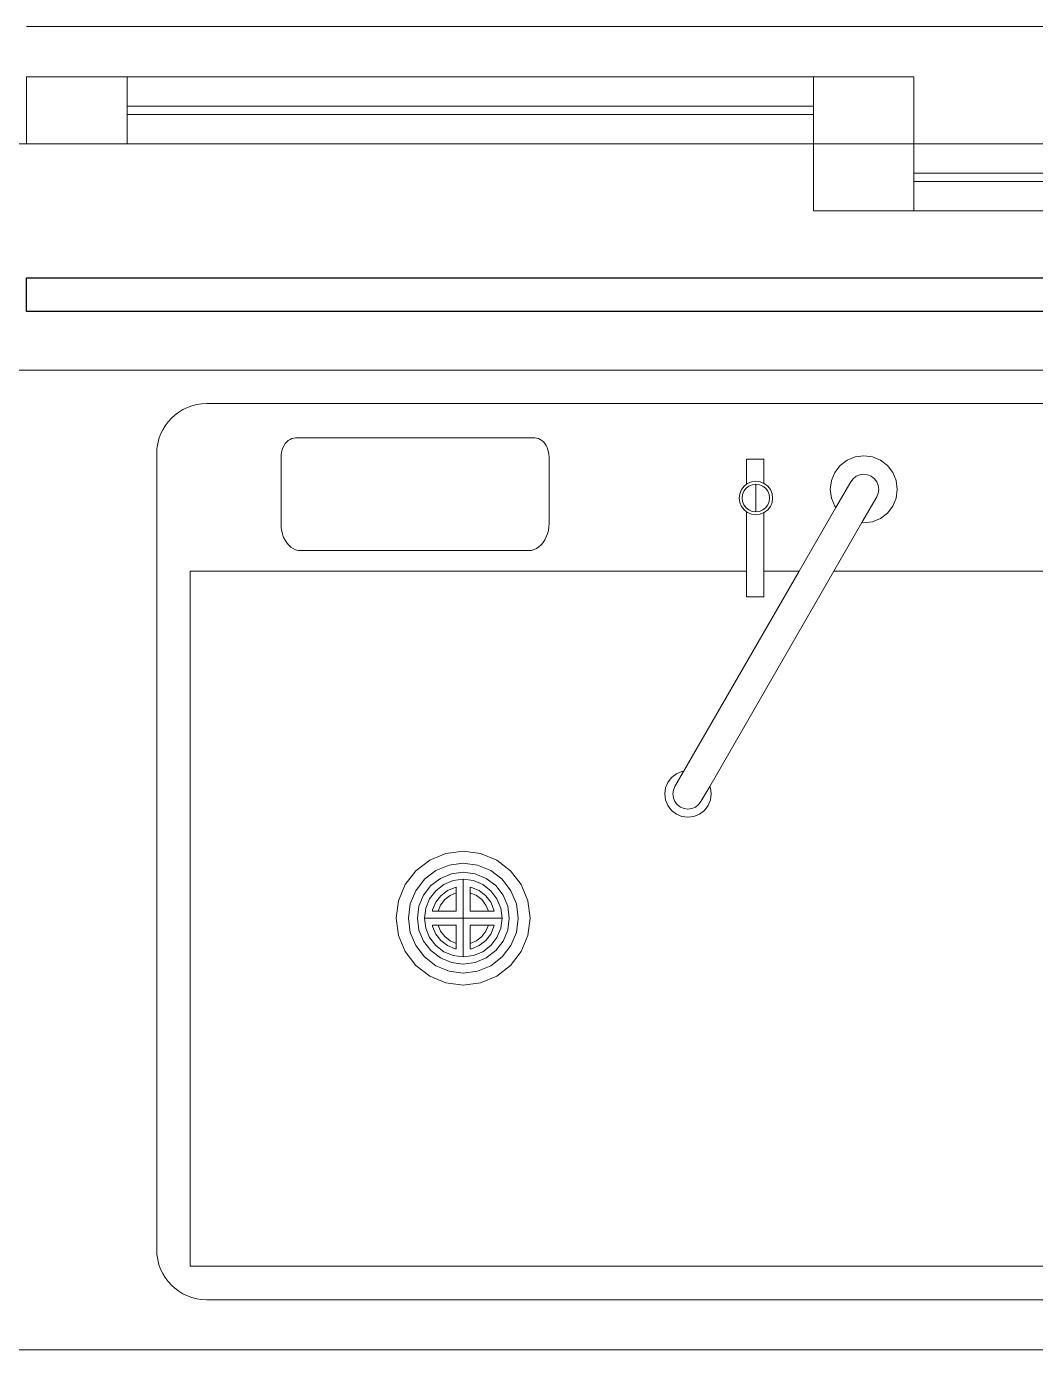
# Model space of a CAD drawing. Header units: inches. Extents: x -315689 to -186947, y -1261464 to -1173043.
# Drawn here: x -257852 to -257249, y -1208109 to -1207314 of the extents above; entities that cross this region are included whole.
import ezdxf

# ---------------------------------------------------------------- set-up
doc = ezdxf.new("R2010")
doc.units = ezdxf.units.IN
doc.header["$LTSCALE"] = 30
doc.header["$MEASUREMENT"] = 0
for name, color, linetype, lineweight in [('A-WALL-4-20', 252, 'Continuous', 0), ('B-WINDOW 2', 142, 'Continuous', 0), ('D-FURNITURES-COUNTER-CABINET', 40, 'Continuous', 0), ('E-FIXTURES-KITCHEN', 251, 'Continuous', 0)]:
    doc.layers.add(name, color=color, linetype=linetype, lineweight=lineweight)

# ---------------------------------------------------------------- blocks, each defined once
blk = doc.blocks.new('AR-Hing-Alu-Window-100cm-200-Frame_Flat-A')
at = {"color": 0}
for points in [[(-440, -30), (-500, -30), (-500, -70), (-440, -70)], [(-30, -30), (-440, -30), (-440, -70), (-30, -70)], [(30, -30), (-30, -30), (-30, -70), (30, -70)], [(30, -70), (-30, -70), (-30, -110), (30, -110)], [(440, -70), (30, -70), (30, -110), (440, -110)]]:
    blk.add_lwpolyline(points, close=True, dxfattribs=at)
for points in [[(-440, -47.5), (-30, -47.5)], [(-440, -52.5), (-30, -52.5)], [(30, -87.5), (440, -87.5)], [(30, -92.5), (440, -92.5)]]:
    blk.add_lwpolyline(points, dxfattribs=at)
blk = doc.blocks.new('AR-Sink-Kitchen_Flat-A')
for p, q in [((-397.7, 267.2), (392.3, 267.2)), ((194.29, 246.29), (195.39, 246.58)), ((196.5, 246.68), (195.39, 246.58)), ((196.5, 246.68), (339.35, 246.68)), ((339.35, 246.68), (340.49, 246.58)), ((341.6, 246.28), (340.49, 246.58)), ((188.27, 238.2), (188.62, 239.62)), ((188.62, 239.62), (189.12, 240.96)), ((189.74, 242.2), (189.12, 240.96)), ((189.74, 242.2), (190.47, 243.33)), ((191.31, 244.32), (190.47, 243.33)), ((191.31, 244.32), (192.24, 245.15)), ((193.24, 245.81), (192.24, 245.15)), ((193.24, 245.81), (194.29, 246.29)), ((342.68, 245.79), (341.6, 246.28)), ((342.68, 245.79), (343.69, 245.12)), ((343.69, 245.12), (344.65, 244.27)), ((344.65, 244.27), (345.5, 243.26)), ((345.5, 243.26), (346.26, 242.11)), ((346.89, 240.84), (346.26, 242.11)), ((346.89, 240.84), (347.39, 239.47)), ((347.39, 239.47), (347.76, 238.02)), ((-14.14, 230.12), (-10, 233.3)), ((-10, 233.3), (-5.18, 235.3)), ((-5.18, 235.3), (0, 235.98)), ((0, 235.98), (5.18, 235.3)), ((5.18, 235.3), (10, 233.3)), ((10, 233.3), (14.14, 230.12)), ((59.62, 219.54), (59.62, 233.9)), ((70.06, 233.9), (59.62, 233.9)), ((70.06, 218.99), (70.06, 233.9)), ((187.98, 235.23), (188.05, 236.73)), ((187.98, 195.66), (187.98, 235.23)), ((188.05, 236.73), (188.27, 238.2)), ((347.76, 238.02), (347.98, 236.52)), ((347.98, 236.52), (348.05, 235)), ((348.05, 235), (348.05, 195.14)), ((422.3, -237.8), (422.3, 237.2)), ((-19.32, 221.16), (-17.32, 225.98)), ((-17.32, 225.98), (-14.14, 230.12)), ((-4.5, 223.77), (-6.36, 222.34)), ((-2.33, 224.67), (-4.5, 223.77)), ((0, 224.98), (-2.33, 224.67)), ((2.33, 224.67), (0, 224.98)), ((4.5, 223.77), (2.33, 224.67)), ((6.36, 222.34), (4.5, 223.77)), ((14.14, 230.12), (17.32, 225.98)), ((17.32, 225.98), (19.32, 221.16)), ((-20, 215.98), (-19.32, 221.16)), ((-19.32, 210.81), (-20, 215.98)), ((-8.69, 218.31), (-9, 215.98)), ((-9, 215.98), (-8.69, 213.65)), ((-7.79, 220.48), (-8.69, 218.31)), ((-6.36, 222.34), (-7.79, 220.48)), ((7.79, 220.48), (6.36, 222.34)), ((16.66, 205.12), (7.79, 220.48)), ((19.32, 221.16), (20, 215.98)), ((20, 215.98), (19.32, 210.81)), ((54.77, 213.39), (55.77, 215.81)), ((55.77, 215.81), (57.36, 217.88)), ((57.3, 214.92), (56.48, 212.94)), ((58.61, 216.63), (57.3, 214.92)), ((57.36, 217.88), (59.43, 219.47)), ((60.32, 217.94), (58.61, 216.63)), ((59.43, 219.47), (59.62, 219.54)), ((61.85, 220.47), (59.62, 219.54)), ((62.3, 218.76), (60.32, 217.94)), ((61.85, 220.47), (64.43, 220.81)), ((64.43, 219.04), (62.3, 218.76)), ((67.02, 220.47), (64.43, 220.81)), ((64.43, 219.04), (64.43, 202.57)), ((66.56, 218.76), (64.43, 219.04)), ((68.55, 217.94), (66.56, 218.76)), ((67.02, 220.47), (69.43, 219.47)), ((70.26, 216.63), (68.55, 217.94)), ((70.06, 218.99), (69.43, 219.47)), ((70.06, 218.99), (71.5, 217.88)), ((71.56, 214.92), (70.26, 216.63)), ((71.5, 217.88), (73.09, 215.81)), ((72.39, 212.94), (71.56, 214.92)), ((73.09, 215.81), (74.09, 213.39)), ((-17.32, 205.98), (-19.32, 210.81)), ((-8.69, 213.65), (-7.79, 211.48)), ((1.08, 196.12), (-7.79, 211.48)), ((19.32, 210.81), (17.32, 205.98)), ((54.43, 210.81), (54.77, 213.39)), ((54.77, 208.22), (54.43, 210.81)), ((55.77, 205.81), (54.77, 208.22)), ((56.48, 212.94), (56.2, 210.81)), ((56.2, 210.81), (56.48, 208.68)), ((56.48, 208.68), (57.3, 206.69)), ((71.56, 206.69), (72.39, 208.68)), ((72.67, 210.81), (72.39, 212.94)), ((72.39, 208.68), (72.67, 210.81)), ((74.09, 208.22), (73.09, 205.81)), ((74.09, 213.39), (74.43, 210.81)), ((74.43, 210.81), (74.09, 208.22)), ((-14.14, 201.84), (-17.32, 205.98)), ((-10, 198.66), (-14.14, 201.84)), ((17.32, 205.98), (16.66, 205.12)), ((38.55, 167.2), (16.66, 205.12)), ((57.36, 203.74), (55.77, 205.81)), ((57.3, 206.69), (58.61, 204.98)), ((59.43, 202.15), (57.36, 203.74)), ((58.61, 204.98), (60.32, 203.68)), ((59.62, 202.07), (59.43, 202.15)), ((59.62, 151.75), (59.62, 202.07)), ((61.85, 201.15), (59.62, 202.07)), ((60.32, 203.68), (62.3, 202.85)), ((64.43, 200.81), (61.85, 201.15)), ((62.3, 202.85), (64.43, 202.57)), ((64.43, 202.57), (66.56, 202.85)), ((67.02, 201.15), (64.43, 200.81)), ((66.56, 202.85), (68.55, 203.68)), ((67.02, 201.15), (69.43, 202.15)), ((68.55, 203.68), (70.26, 204.98)), ((70.06, 202.62), (69.43, 202.15)), ((71.5, 203.74), (70.06, 202.62)), ((70.06, 151.75), (70.06, 202.62)), ((70.26, 204.98), (71.56, 206.69)), ((73.09, 205.81), (71.5, 203.74)), ((-5.18, 196.66), (-10, 198.66)), ((0, 195.98), (-5.18, 196.66)), ((1.08, 196.12), (0, 195.98)), ((17.78, 167.2), (1.08, 196.12)), ((188.08, 193.54), (187.98, 195.66)), ((188.39, 191.45), (188.08, 193.54)), ((188.9, 189.44), (188.39, 191.45)), ((347.65, 191.07), (347.16, 189.13)), ((347.95, 193.09), (347.65, 191.07)), ((347.95, 193.09), (348.05, 195.14)), ((189.59, 187.54), (188.9, 189.44)), ((190.47, 185.77), (189.59, 187.54)), ((191.52, 184.18), (190.47, 185.77)), ((192.7, 182.78), (191.52, 184.18)), ((343.48, 182.67), (344.63, 184.03)), ((344.63, 184.03), (345.64, 185.57)), ((346.49, 187.28), (345.64, 185.57)), ((347.16, 189.13), (346.49, 187.28)), ((192.7, 182.78), (194.02, 181.6)), ((194.02, 181.6), (195.44, 180.66)), ((195.44, 180.66), (196.93, 179.98)), ((198.48, 179.56), (196.93, 179.98)), ((198.48, 179.56), (200.06, 179.42)), ((336.35, 179.42), (200.06, 179.42)), ((336.35, 179.42), (337.88, 179.56)), ((337.88, 179.56), (339.38, 179.96)), ((340.83, 180.62), (339.38, 179.96)), ((340.83, 180.62), (342.2, 181.53)), ((343.48, 182.67), (342.2, 181.53)), ((17.78, 167.2), (-166.88, 167.2)), ((92, 38.64), (17.78, 167.2)), ((38.55, 167.2), (59.62, 167.2)), ((107.58, 47.64), (38.55, 167.2)), ((70.06, 167.2), (402.3, 167.2)), ((402.3, 167.2), (402.3, -247.8)), ((59.62, 151.75), (70.06, 151.75)), ((107.58, 47.64), (108.59, 47.51)), ((112.79, 38.62), (107.58, 47.64)), ((108.59, 47.51), (111.93, 46.12)), ((111.93, 46.12), (114.8, 43.92)), ((114.8, 43.92), (117.01, 41.05)), ((117.01, 41.05), (118.39, 37.71)), ((91.14, 34.12), (91.61, 37.71)), ((91.61, 30.53), (91.14, 34.12)), ((91.61, 37.71), (92, 38.64)), ((97.21, 29.62), (92, 38.64)), ((112.79, 38.62), (113.69, 36.45)), ((113.69, 36.45), (114, 34.12)), ((114, 34.12), (113.69, 31.79)), ((118.39, 37.71), (118.86, 34.12)), ((118.86, 34.12), (118.39, 30.53)), ((92.99, 27.19), (91.61, 30.53)), ((95.2, 24.32), (92.99, 27.19)), ((98.07, 22.11), (95.2, 24.32)), ((98.64, 27.76), (97.21, 29.62)), ((100.5, 26.33), (98.64, 27.76)), ((102.67, 25.43), (100.5, 26.33)), ((105, 25.12), (102.67, 25.43)), ((107.33, 25.43), (105, 25.12)), ((109.5, 26.33), (107.33, 25.43)), ((111.36, 27.76), (109.5, 26.33)), ((112.79, 29.62), (111.36, 27.76)), ((114.8, 24.32), (111.93, 22.11)), ((113.69, 31.79), (112.79, 29.62)), ((117.01, 27.19), (114.8, 24.32)), ((118.39, 30.53), (117.01, 27.19)), ((101.41, 20.73), (98.07, 22.11)), ((105, 20.26), (101.41, 20.73)), ((108.59, 20.73), (105, 20.26)), ((111.93, 22.11), (108.59, 20.73)), ((228.83, -1.36), (239.18, 0)), ((239.18, 0), (249.53, -1.36)), ((210.89, -11.72), (219.18, -5.36)), ((219.18, -5.36), (228.83, -1.36)), ((230.69, -8.32), (239.18, -7.2)), ((239.18, -7.2), (247.67, -8.32)), ((249.53, -1.36), (259.18, -5.36)), ((259.18, -5.36), (267.46, -11.72)), ((204.54, -20), (210.89, -11.72)), ((215.99, -16.81), (222.78, -11.59)), ((222.78, -11.59), (230.69, -8.32)), ((232.08, -13.5), (225.46, -16.24)), ((239.18, -12.57), (232.08, -13.5)), ((246.28, -13.5), (239.18, -12.57)), ((252.89, -16.24), (246.28, -13.5)), ((247.67, -8.32), (255.58, -11.59)), ((255.58, -11.59), (262.37, -16.81)), ((267.46, -11.72), (273.82, -20)), ((200.54, -29.65), (204.54, -20)), ((207.5, -31.51), (210.77, -23.6)), ((210.77, -23.6), (215.99, -16.81)), ((219.78, -20.6), (215.42, -26.28)), ((222.78, -23.6), (219.09, -28.4)), ((225.46, -16.24), (219.78, -20.6)), ((227.58, -19.91), (222.78, -23.6)), ((229.7, -23.58), (225.77, -26.6)), ((233.18, -17.6), (227.58, -19.91)), ((234.27, -21.69), (229.7, -23.58)), ((239.18, -16.81), (233.18, -17.6)), ((234.98, -21.6), (234.27, -21.69)), ((234.98, -35.8), (234.98, -21.6)), ((245.18, -17.6), (239.18, -16.81)), ((239.18, -16.81), (239.18, -63.19)), ((244.09, -21.69), (243.38, -21.6)), ((243.38, -21.6), (243.38, -35.8)), ((248.66, -23.58), (244.09, -21.69)), ((250.78, -19.91), (245.18, -17.6)), ((252.58, -26.6), (248.66, -23.58)), ((255.58, -23.6), (250.78, -19.91)), ((258.58, -20.6), (252.89, -16.24)), ((259.27, -28.4), (255.58, -23.6)), ((262.93, -26.28), (258.58, -20.6)), ((262.37, -16.81), (267.58, -23.6)), ((267.58, -23.6), (270.86, -31.51)), ((273.82, -20), (277.82, -29.65)), ((199.18, -40), (200.54, -29.65)), ((206.38, -40), (207.5, -31.51)), ((215.42, -26.28), (212.68, -32.9)), ((219.09, -28.4), (216.77, -34)), ((222.76, -30.52), (220.87, -35.09)), ((225.77, -26.6), (222.76, -30.52)), ((225.64, -32.18), (228.13, -28.95)), ((228.13, -28.95), (231.36, -26.46)), ((231.36, -26.46), (234.98, -24.96)), ((243.38, -24.96), (246.99, -26.46)), ((246.99, -26.46), (250.23, -28.95)), ((250.23, -28.95), (252.72, -32.18)), ((255.6, -30.52), (252.58, -26.6)), ((257.49, -35.09), (255.6, -30.52)), ((261.58, -34), (259.27, -28.4)), ((265.68, -32.9), (262.93, -26.28)), ((270.86, -31.51), (271.98, -40)), ((277.82, -29.65), (279.18, -40)), ((212.68, -32.9), (211.75, -40)), ((216.77, -34), (215.98, -40)), ((220.87, -35.09), (220.77, -35.8)), ((220.77, -35.8), (234.98, -35.8)), ((224.14, -35.8), (225.64, -32.18)), ((243.38, -35.8), (257.58, -35.8)), ((252.72, -32.18), (254.21, -35.8)), ((257.58, -35.8), (257.49, -35.09)), ((262.37, -40), (261.58, -34)), ((266.61, -40), (265.68, -32.9)), ((200.54, -50.35), (199.18, -40)), ((207.5, -48.49), (206.38, -40)), ((211.75, -40), (212.68, -47.1)), ((212.68, -47.1), (215.42, -53.72)), ((215.98, -40), (216.77, -46)), ((215.98, -40), (262.37, -40)), ((216.77, -46), (219.09, -51.6)), ((220.77, -44.2), (220.87, -44.91)), ((234.98, -44.2), (220.77, -44.2)), ((220.87, -44.91), (222.76, -49.48)), ((225.64, -47.82), (224.14, -44.2)), ((234.98, -58.4), (234.98, -44.2)), ((257.58, -44.2), (243.38, -44.2)), ((243.38, -44.2), (243.38, -58.4)), ((254.21, -44.2), (252.72, -47.82)), ((255.6, -49.48), (257.49, -44.91)), ((257.49, -44.91), (257.58, -44.2)), ((259.27, -51.6), (261.58, -46)), ((261.58, -46), (262.37, -40)), ((262.93, -53.72), (265.68, -47.1)), ((265.68, -47.1), (266.61, -40)), ((271.98, -40), (270.86, -48.49)), ((279.18, -40), (277.82, -50.35)), ((204.54, -60), (200.54, -50.35)), ((210.77, -56.4), (207.5, -48.49)), ((215.42, -53.72), (219.78, -59.4)), ((219.09, -51.6), (222.78, -56.4)), ((222.76, -49.48), (225.77, -53.4)), ((228.13, -51.05), (225.64, -47.82)), ((225.77, -53.4), (229.7, -56.42)), ((231.36, -53.54), (228.13, -51.05)), ((234.98, -55.04), (231.36, -53.54)), ((246.99, -53.54), (243.38, -55.04)), ((250.23, -51.05), (246.99, -53.54)), ((248.66, -56.42), (252.58, -53.4)), ((252.72, -47.82), (250.23, -51.05)), ((252.58, -53.4), (255.6, -49.48)), ((255.58, -56.4), (259.27, -51.6)), ((258.58, -59.4), (262.93, -53.72)), ((270.86, -48.49), (267.58, -56.4)), ((277.82, -50.35), (273.82, -60)), ((210.89, -68.28), (204.54, -60)), ((215.99, -63.19), (210.77, -56.4)), ((222.78, -68.41), (215.99, -63.19)), ((219.78, -59.4), (225.46, -63.76)), ((222.78, -56.4), (227.58, -60.09)), ((227.58, -60.09), (233.18, -62.4)), ((229.7, -56.42), (234.27, -58.31)), ((233.18, -62.4), (239.18, -63.19)), ((234.27, -58.31), (234.98, -58.4)), ((239.18, -63.19), (245.18, -62.4)), ((243.38, -58.4), (244.09, -58.31)), ((244.09, -58.31), (248.66, -56.42)), ((245.18, -62.4), (250.78, -60.09)), ((250.78, -60.09), (255.58, -56.4)), ((252.89, -63.76), (258.58, -59.4)), ((262.37, -63.19), (255.58, -68.41)), ((267.58, -56.4), (262.37, -63.19)), ((273.82, -60), (267.46, -68.28)), ((219.18, -74.64), (210.89, -68.28)), ((230.69, -71.68), (222.78, -68.41)), ((225.46, -63.76), (232.08, -66.5)), ((232.08, -66.5), (239.18, -67.43)), ((239.18, -67.43), (246.28, -66.5)), ((246.28, -66.5), (252.89, -63.76)), ((255.58, -68.41), (247.67, -71.68)), ((267.46, -68.28), (259.18, -74.64)), ((228.83, -78.64), (219.18, -74.64)), ((239.18, -80), (228.83, -78.64)), ((239.18, -72.8), (230.69, -71.68)), ((247.67, -71.68), (239.18, -72.8)), ((249.53, -78.64), (239.18, -80)), ((259.18, -74.64), (249.53, -78.64)), ((-163.46, -247.8), (402.3, -247.8)), ((-189.82, -267.8), (392.3, -267.8))]:
    blk.add_line(p, q)
for centre, start, end in [((392.3, 237.2), 0, 90), ((392.3, -237.8), 270, 0)]:
    blk.add_arc(centre, 30, start, end)
blk = doc.blocks.new('GL')
at = {"color": 51, "true_color": 0xf7f281}
blk.add_lwpolyline([(-256851.93, -1177737.91), (-256851.93, -1177757.91), (-257851.93, -1177757.91), (-257851.93, -1177737.91)], close=True, dxfattribs=at)
at = {"layer": 'A-WALL-4-20'}
blk.add_line((-256851.93, -1177587.91), (-257851.93, -1177587.91), dxfattribs=at)
at = {"layer": 'A-WALL-4-20', "color": 6}
blk.add_lwpolyline([(-257861.93, -1177657.91), (-256841.93, -1177657.91), (-256841.93, -1177792.91), (-257861.93, -1177792.91)], close=True, dxfattribs=at)
at = {"layer": 'D-FURNITURES-COUNTER-CABINET', "ltscale": 0.5}
blk.add_lwpolyline([(-256836.93, -1177787.91), (-256651.93, -1177787.91), (-256651.93, -1178377.91), (-257861.93, -1178377.91), (-257861.93, -1181087.91), (-258451.93, -1181087.91), (-258451.93, -1177787.91), (-257866.93, -1177787.91)], dxfattribs=at)
at = {"layer": 'B-WINDOW 2'}
blk.add_blockref('AR-Hing-Alu-Window-100cm-200-Frame_Flat-A', (-257351.93, -1177587.91), dxfattribs=at)
at = {"layer": 'E-FIXTURES-KITCHEN', "xscale": -1}
blk.add_blockref('AR-Sink-Kitchen_Flat-A', (-257351.93, -1178080.11), dxfattribs=at)

msp = doc.modelspace()

# ---------------------------------------------------------------- block references
msp.add_blockref('GL', (0, -29726.08))

doc.saveas('drawing.dxf')
